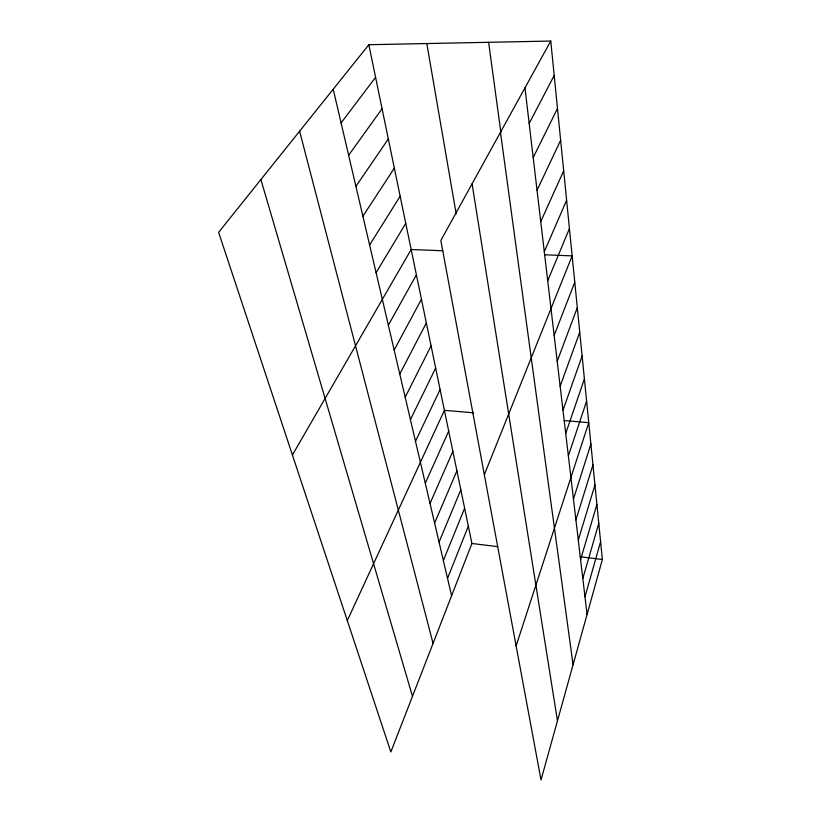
<?xml version="1.0" encoding="UTF-8"?>
<svg xmlns="http://www.w3.org/2000/svg" width="821" height="821" viewBox="0 0 821 821"><rect width="100%" height="100%" fill="white"/><g stroke="black" fill="none" stroke-linecap="round" stroke-linejoin="round"><path stroke-width="1.23" d="M550.768 41.05L602.378 559.481L541.018 779.95L440.836 240.481L550.768 41.05L368.845 44.714L218.622 232.353L390.847 751.964L471.921 543.481L368.845 44.714M584.973 596.775L600.603 541.686M582.818 578.477L598.786 523.357M580.591 559.594L596.898 504.463M578.292 540.085L594.958 484.975M575.911 519.919L592.957 464.86M573.448 499.076L590.894 444.099M516.122 645.901L588.76 422.651L564.119 420.547M568.358 455.85L586.615 401.141M565.71 433.437L584.408 378.933M562.98 410.233L582.12 355.975M560.148 386.198L579.749 332.228M557.202 361.281L577.307 307.67M554.154 335.44L574.772 282.229M447.537 578.425L468.329 526.107M484.339 474.712L572.155 255.875L544.559 254.787M443.361 560.548L464.635 508.22M547.71 280.741L569.435 228.566M439.05 542.127L460.827 489.809M434.607 523.11L456.907 470.844M544.292 251.77L566.613 200.232M430.019 503.499L452.864 451.283M425.288 483.241L448.697 431.128M540.741 221.629L563.688 170.819M347.304 620.584L444.407 410.326L473.563 412.819M537.037 190.256L560.64 140.258M415.498 441.318L440.097 389.503M410.428 419.634L435.664 368.013M533.178 157.56L557.48 108.495M405.184 397.22L431.076 345.846M399.765 374.027L426.345 322.94M529.165 123.458L554.196 75.45M394.162 350.033L421.45 299.285M388.354 325.178L416.401 274.819M292.42 455.008L411.167 249.512L442.909 250.774M376.09 272.716L405.759 223.333M369.614 245.007L400.155 196.209M362.892 216.241L394.347 168.11M355.904 186.346L388.323 138.965M348.638 155.261L382.073 108.731M341.084 122.914L375.587 77.338M471.921 543.481L497.772 546.653M580.19 556.761L602.378 559.481M260.893 179.553L412.481 696.341M299.603 131.206L433.067 643.397M333.213 89.232L451.591 595.769M426.807 43.544L456.158 213.747M472.085 183.801L557.469 720.859M488.618 42.302L500.872 132.325M500.471 132.284L573.068 664.784M524.968 87.857L587.066 614.508"/></g></svg>
